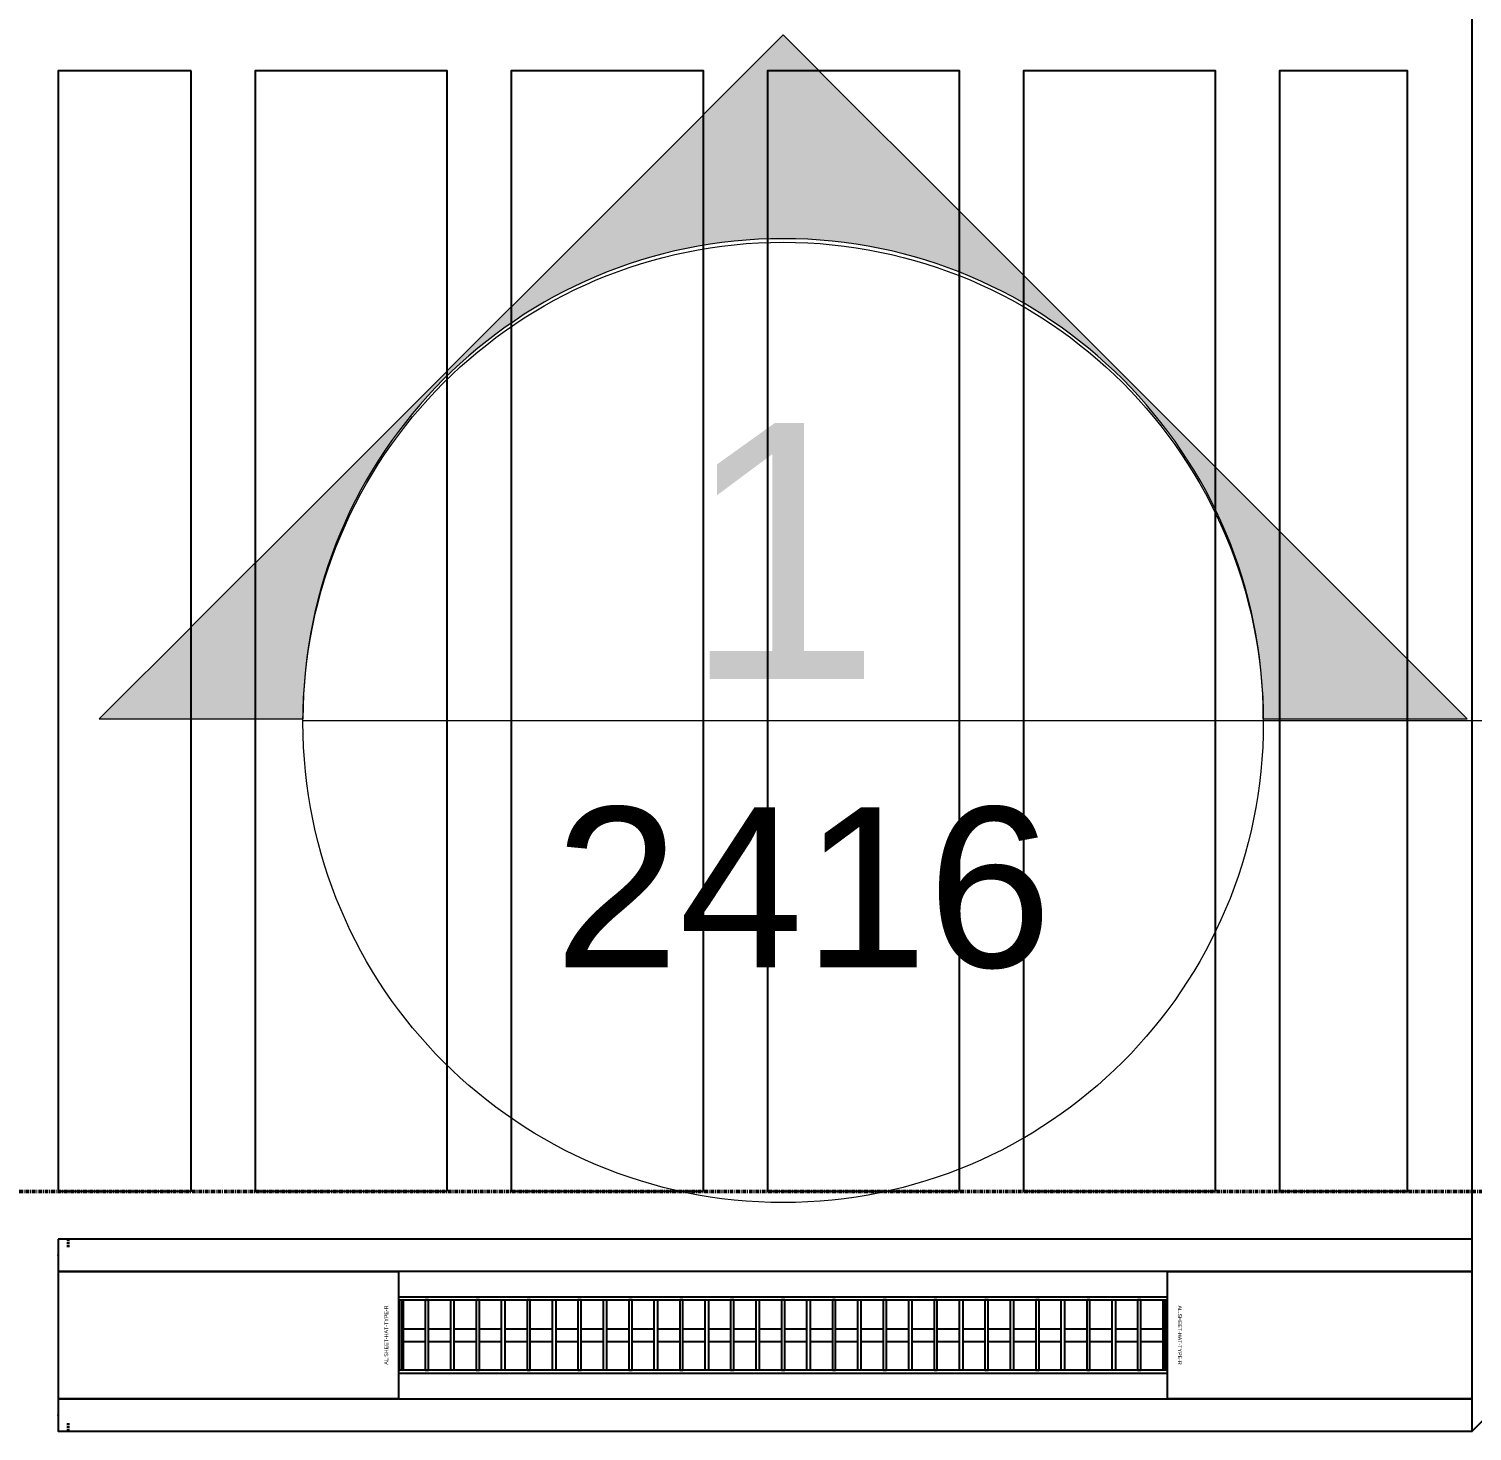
# Model space of a CAD drawing. Header units: millimetres. Extents: x -795739 to -715748, y -34378 to 22353.
# Drawn here: x -748086 to -745832, y 4762 to 6952 of the extents above; entities that cross this region are included whole.
import ezdxf
from ezdxf.enums import TextEntityAlignment as Align
from ezdxf.xclip import XClip

# ---------------------------------------------------------------- set-up
doc = ezdxf.new("R2010")
doc.units = ezdxf.units.MM
doc.header["$XCLIPFRAME"] = 0
doc.linetypes.add('- SOM Dash 1_8_', pattern=[4.7625, 3.175, -1.5875])
doc.linetypes.add('DPA_Grid _ Level 100', pattern=[10, 5.5, -1.6, 1.3, -1.6])
for name, color, linetype in [('000 - WIPEOUT', 250, 'Continuous'), ('001 - ASCESSORIES', 251, 'Continuous'), ('008 - LIGHTING', 1, 'Continuous'), ('A04_TUBE SERIES', 2, 'Continuous'), ('A11_ALU.SOLID SHEET', 2, 'Continuous')]:
    doc.layers.add(name, color=color, linetype=linetype)
for name, color, linetype, lineweight in [('A-ANNO-NOTE', 3, 'Continuous', 25), ('G-ANNO-SECL', 3, 'Continuous', 9), ('I-WALL-E', 2, 'Continuous', 35)]:
    doc.layers.add(name, color=color, linetype=linetype, lineweight=lineweight)
doc.styles.add('Arial', font='arial.ttf', dxfattribs={"height": 400})
doc.styles.add('Arial_1', font='arial.ttf', dxfattribs={"height": 250})

# ---------------------------------------------------------------- blocks, each defined once
blk = doc.blocks.new('DPA_AN_Section Line - UP-Left-14405020-4282-01 ENLARGED LOWER PLATFORM LEVEL - REFLECTED CEILING PLAN - SHEET 3')
at = {"layer": 'A-ANNO-NOTE', "lineweight": 9}
h = blk.add_hatch(color=256, dxfattribs=at)
edge = h.paths.add_edge_path()
edge.add_line((-7.5, 0.028), (-10.682, 0.028))
edge.add_line((-10.682, 0.028), (0, 10.71))
edge.add_line((0, 10.71), (10.682, 0.028))
edge.add_line((10.682, 0.028), (7.5, 0.028))
edge.add_arc((0, 0.028), 7.5, 0, 180)
at = {"layer": 'A-ANNO-NOTE', "lineweight": 18}
for p, q in [((0, 10.71), (-10.682, 0.028)), ((10.682, 0.028), (0, 10.71)), ((-10.682, 0.028), (-7.5, 0.028)), ((7.5, 0.028), (10.682, 0.028)), ((-7.5, 0), (7.5, 0))]:
    blk.add_line(p, q, dxfattribs=at)
at = {"layer": 'A-ANNO-NOTE', "lineweight": 9}
blk.add_line((7.5, 0), (90, 0), dxfattribs=at)
at = {"layer": 'A-ANNO-NOTE', "lineweight": 18}
blk.add_circle((0, -0.028), 7.5, dxfattribs=at)
blk.add_arc((0, 0.028), 7.5, 0, 180, dxfattribs=at)
blk = doc.blocks.new('*U662')
at = {"layer": 'A11_ALU.SOLID SHEET', "color": 0}
blk.add_lwpolyline([(476.2, -98.8), (476.2, 98.8), (0, 98.8), (0, -98.8)], close=True, dxfattribs=at)
at = {"layer": 'Defpoints', "color": 250}
blk.add_point((0, 0), dxfattribs=at)
blk.add_text('AL.SHEET-HAT-TYPE-R', height=6, rotation=270, dxfattribs=at).set_placement((15, 0), align=Align.BOTTOM_CENTER)
blk = doc.blocks.new('*U666')
at = {"color": 1}
blk.add_wipeout([(600, -60), (-600, -60), (-600, 60), (600, 60)], dxfattribs=at).dxf.layer = '000 - WIPEOUT'
at = {"layer": '001 - ASCESSORIES', "color": 0}
blk.add_lwpolyline([(600, -60), (-600, -60), (-600, 60), (600, 60)], close=True, dxfattribs=at)
at = {"layer": '001 - ASCESSORIES'}
for points in [[(-593.5, -55), (-598.5, -55), (-598.5, 55), (-593.5, 55)], [(595, -55), (-595, -55), (-595, 55), (595, 55)], [(-558.8, -55), (-553.8, -55), (-553.8, 55), (-558.8, 55)], [(-514, -55), (-519, -55), (-519, 55), (-514, 55)], [(-479.3, -55), (-474.3, -55), (-474.3, 55), (-479.3, 55)], [(-434.6, -55), (-439.6, -55), (-439.6, 55), (-434.6, 55)], [(-399.8, -55), (-394.8, -55), (-394.8, 55), (-399.8, 55)], [(-355.1, -55), (-360.1, -55), (-360.1, 55), (-355.1, 55)], [(-320.4, -55), (-315.4, -55), (-315.4, 55), (-320.4, 55)], [(-275.6, -55), (-280.6, -55), (-280.6, 55), (-275.6, 55)], [(-240.9, -55), (-235.9, -55), (-235.9, 55), (-240.9, 55)], [(-196.2, -55), (-201.2, -55), (-201.2, 55), (-196.2, 55)], [(-161.4, -55), (-156.4, -55), (-156.4, 55), (-161.4, 55)], [(-116.7, -55), (-121.7, -55), (-121.7, 55), (-116.7, 55)], [(-82, -55), (-77, -55), (-77, 55), (-82, 55)], [(-37.2, -55), (-42.2, -55), (-42.2, 55), (-37.2, 55)], [(-2.5, -55), (2.5, -55), (2.5, 55), (-2.5, 55)], [(42.2, -55), (37.2, -55), (37.2, 55), (42.2, 55)], [(77, -55), (82, -55), (82, 55), (77, 55)], [(121.7, -55), (116.7, -55), (116.7, 55), (121.7, 55)], [(156.4, -55), (161.4, -55), (161.4, 55), (156.4, 55)], [(201.2, -55), (196.2, -55), (196.2, 55), (201.2, 55)], [(235.9, -55), (240.9, -55), (240.9, 55), (235.9, 55)], [(280.6, -55), (275.6, -55), (275.6, 55), (280.6, 55)], [(315.4, -55), (320.4, -55), (320.4, 55), (315.4, 55)], [(360.1, -55), (355.1, -55), (355.1, 55), (360.1, 55)], [(394.8, -55), (399.8, -55), (399.8, 55), (394.8, 55)], [(439.6, -55), (434.6, -55), (434.6, 55), (439.6, 55)], [(474.3, -55), (479.3, -55), (479.3, 55), (474.3, 55)], [(519, -55), (514, -55), (514, 55), (519, 55)], [(553.8, -55), (558.8, -55), (558.8, 55), (553.8, 55)], [(598.5, -55), (593.5, -55), (593.5, 55), (598.5, 55)]]:
    blk.add_lwpolyline(points, close=True, dxfattribs=at)
for points in [[(-593.5, 10), (-558.8, 10)], [(-553.8, 10), (-519, 10)], [(-514, 10), (-479.3, 10)], [(-474.3, 10), (-439.6, 10)], [(-434.6, 10), (-399.8, 10)], [(-394.8, 10), (-360.1, 10)], [(-355.1, 10), (-320.4, 10)], [(-315.4, 10), (-280.6, 10)], [(-275.6, 10), (-240.9, 10)], [(-235.9, 10), (-201.2, 10)], [(-196.2, 10), (-161.4, 10)], [(-156.4, 10), (-121.7, 10)], [(-116.7, 10), (-82, 10)], [(-77, 10), (-42.2, 10)], [(-37.2, 10), (-2.5, 10)], [(2.5, 10), (37.2, 10)], [(42.2, 10), (77, 10)], [(82, 10), (116.7, 10)], [(121.7, 10), (156.4, 10)], [(161.4, 10), (196.2, 10)], [(201.2, 10), (235.9, 10)], [(240.9, 10), (275.6, 10)], [(280.6, 10), (315.4, 10)], [(320.4, 10), (355.1, 10)], [(360.1, 10), (394.8, 10)], [(399.8, 10), (434.6, 10)], [(439.6, 10), (474.3, 10)], [(479.3, 10), (514, 10)], [(519, 10), (553.8, 10)], [(558.8, 10), (593.5, 10)], [(-593.5, -10), (-558.8, -10)], [(-553.8, -10), (-519, -10)], [(-514, -10), (-479.3, -10)], [(-474.3, -10), (-439.6, -10)], [(-434.6, -10), (-399.8, -10)], [(-394.8, -10), (-360.1, -10)], [(-355.1, -10), (-320.4, -10)], [(-315.4, -10), (-280.6, -10)], [(-275.6, -10), (-240.9, -10)], [(-235.9, -10), (-201.2, -10)], [(-196.2, -10), (-161.4, -10)], [(-156.4, -10), (-121.7, -10)], [(-116.7, -10), (-82, -10)], [(-77, -10), (-42.2, -10)], [(-37.2, -10), (-2.5, -10)], [(2.5, -10), (37.2, -10)], [(42.2, -10), (77, -10)], [(82, -10), (116.7, -10)], [(121.7, -10), (156.4, -10)], [(161.4, -10), (196.2, -10)], [(201.2, -10), (235.9, -10)], [(240.9, -10), (275.6, -10)], [(280.6, -10), (315.4, -10)], [(320.4, -10), (355.1, -10)], [(360.1, -10), (394.8, -10)], [(399.8, -10), (434.6, -10)], [(439.6, -10), (474.3, -10)], [(479.3, -10), (514, -10)], [(519, -10), (553.8, -10)], [(558.8, -10), (593.5, -10)]]:
    blk.add_lwpolyline(points, dxfattribs=at)
blk = doc.blocks.new('*U688')
blk.add_attdef('EXTR.OVL-LENGTH_', (-25, -59.1), '', height=5)
blk.add_wipeout([(-25, 25), (25, -25), (25, 2475), (-25, 2425)]).dxf.layer = '000 - WIPEOUT'
blk.add_point((0, 0))
at = {"layer": 'A04_TUBE SERIES', "color": 0}
blk.add_lwpolyline([(-25, 25), (25, -25), (25, 2475), (-25, 2425)], close=True, dxfattribs=at)
blk = doc.blocks.new('*U901')
at = {"layer": 'A04_TUBE SERIES', "color": 0, "linetype": 'ByBlock', "xscale": -1}
blk.add_blockref('*U688', (25, 25), dxfattribs=at)
blk = doc.blocks.new('*U907')
at = {"color": 3}
for points in [[(-875, 750), (875, 750), (875, 450), (-875, 450)], [(-875, 350), (875, 350), (875, 50), (-875, 50)], [(-875, -50), (875, -50), (875, -350), (-875, -350)], [(-875, -450), (875, -450), (875, -750), (-875, -750)]]:
    blk.add_wipeout(points, dxfattribs=at).dxf.layer = '000 - WIPEOUT'
at = {"layer": 'A11_ALU.SOLID SHEET', "color": 0, "linetype": 'ByBlock'}
for points in [[(-875, 450), (875, 450), (875, 750), (-875, 750)], [(-875, 50), (875, 50), (875, 350), (-875, 350)], [(-875, -350), (875, -350), (875, -50), (-875, -50)], [(-875, -750), (875, -750), (875, -450), (-875, -450)]]:
    blk.add_lwpolyline(points, close=True, dxfattribs=at)
blk = doc.blocks.new('*U909')
at = {"layer": 'Defpoints'}
blk.add_point((0, 0), dxfattribs=at)
blk.add_wipeout([(875, 250), (875, 450), (-875, 450), (-875, 250)]).dxf.layer = '000 - WIPEOUT'
at = {"layer": 'A11_ALU.SOLID SHEET', "color": 0}
blk.add_lwpolyline([(875, 250), (875, 450), (-875, 450), (-875, 250)], close=True, dxfattribs=at)
at = {"layer": 'Defpoints'}
blk.add_point((0, 400), dxfattribs=at)
blk = doc.blocks.new('*U914')
blk.add_attdef('EXTR.OVL-LENGTH_', (-25, -59.1), '', height=5)
blk.add_wipeout([(-25, 0), (25, 0), (25, 2208.2), (-25, 2208.2)]).dxf.layer = '000 - WIPEOUT'
blk.add_point((0, 0))
at = {"layer": 'A04_TUBE SERIES', "color": 0}
blk.add_lwpolyline([(-25, 0), (25, 0), (25, 2208.2), (-25, 2208.2)], close=True, dxfattribs=at)
blk = doc.blocks.new('*U915')
blk.add_attdef('EXTR.OVL-LENGTH_', (-25, -59.1), '', height=5)
blk.add_wipeout([(-25, 0), (25, 0), (25, 2208.2), (-25, 2208.2)]).dxf.layer = '000 - WIPEOUT'
blk.add_point((0, 0))
at = {"layer": 'A04_TUBE SERIES', "color": 0}
blk.add_lwpolyline([(-25, 0), (25, 0), (25, 2208.2), (-25, 2208.2)], close=True, dxfattribs=at)
blk = doc.blocks.new('*U917')
at = {"layer": 'Defpoints'}
blk.add_point((0, 0), dxfattribs=at)
blk.add_wipeout([(875, 250), (875, 458), (-875, 458), (-875, 250)]).dxf.layer = '000 - WIPEOUT'
at = {"layer": 'A11_ALU.SOLID SHEET', "color": 0}
blk.add_lwpolyline([(875, 250), (875, 458), (-875, 458), (-875, 250)], close=True, dxfattribs=at)
at = {"layer": 'Defpoints'}
blk.add_point((0, 400), dxfattribs=at)
blk = doc.blocks.new('*U970')
at = {"layer": 'A11_ALU.SOLID SHEET', "color": 0}
blk.add_lwpolyline([(532, -98.8), (532, 98.8), (0, 98.8), (0, -98.8)], close=True, dxfattribs=at)
at = {"layer": 'Defpoints', "color": 250}
blk.add_point((0, 0), dxfattribs=at)
blk.add_text('AL.SHEET-HAT-TYPE-R', height=6, rotation=270, dxfattribs=at).set_placement((15, 0), align=Align.BOTTOM_CENTER)
blk = doc.blocks.new('*U1025')
at = {"layer": 'A11_ALU.SOLID SHEET', "linetype": 'ByBlock', "rotation": 90}
blk.add_blockref('*U907', (-2300, 2432.5), dxfattribs=at)
at = {"layer": 'A11_ALU.SOLID SHEET', "color": 1, "rotation": 180}
blk.add_blockref('*U970', (-2825.5, 1332.5), dxfattribs=at)
at = {"layer": 'A11_ALU.SOLID SHEET', "color": 1}
blk.add_blockref('*U662', (-1625.5, 1332.5), dxfattribs=at)
at = {"layer": '008 - LIGHTING'}
blk.add_blockref('*U666', (-2225.5, 1332.5), dxfattribs=at)
at = {"layer": 'A11_ALU.SOLID SHEET'}
blk.add_blockref('*U901', (-1149.3, 1182.5), dxfattribs=at)
at = {"layer": 'A11_ALU.SOLID SHEET', "linetype": 'ByBlock'}
for name, p, rotation in [('*U917', (-2900, 2432.5), 90), ('*U909', (-1700, 2432.5), 270)]:
    blk.add_blockref(name, p, dxfattribs=dict(at, rotation=rotation))
at = {"layer": 'A04_TUBE SERIES', "linetype": 'ByBlock', "rotation": 270}
for name, p in [('*U914', (-3357.5, 1457.5)), ('*U915', (-3357.5, 1207.5))]:
    blk.add_blockref(name, p, dxfattribs=at)

msp = doc.modelspace()

# ---------------------------------------------------------------- block references
ref = msp.add_blockref('*U1025', (-744682.4, 3579))
XClip(ref).set_block_clipping_path([(-45801.3280238605, -9620.0077451947), (23704.0078937773, 10334.9999958097)])

# ---------------------------------------------------------------- next in the draw order: linework, layer by layer
at = {"layer": 'G-ANNO-SECL', "linetype": 'DPA_Grid _ Level 100', "lineweight": 50}
msp.add_line((-793911.1, 5128.6), (-721435.3, 5139.9), dxfattribs=at)
at = {"layer": 'I-WALL-E', "color": 8, "linetype": '- SOM Dash 1_8_'}
for p, q in [((-748024.7, 5061.5), (-748024.7, 5049)), ((-748024.7, 5049), (-748024.7, 5061.5)), ((-748024.7, 4774), (-748024.7, 4761.5)), ((-748024.7, 4761.5), (-748024.7, 4774))]:
    msp.add_line(p, q, dxfattribs=at)

# ---------------------------------------------------------------- next in the draw order: block references
at = {"layer": 'A-ANNO-NOTE', "xscale": 100, "yscale": 100, "zscale": 100}
msp.add_blockref('DPA_AN_Section Line - UP-Left-14405020-4282-01 ENLARGED LOWER PLATFORM LEVEL - REFLECTED CEILING PLAN - SHEET 3', (-746907.8, 5871.4), dxfattribs=at)

# ---------------------------------------------------------------- next in the draw order: texts
at = {"layer": 'A-ANNO-NOTE', "lineweight": 9, "attachment_point": 1}
for s, insert, char_height, width, style in [('1', (-747065.1, 6336.5), 400, 376.793, 'Arial'), ('2416', (-747264.8, 5736.1), 250, 929.957, 'Arial_1')]:
    msp.add_mtext(s, dxfattribs=dict(at, insert=insert, char_height=char_height, width=width, style=style))

doc.saveas('drawing.dxf')
